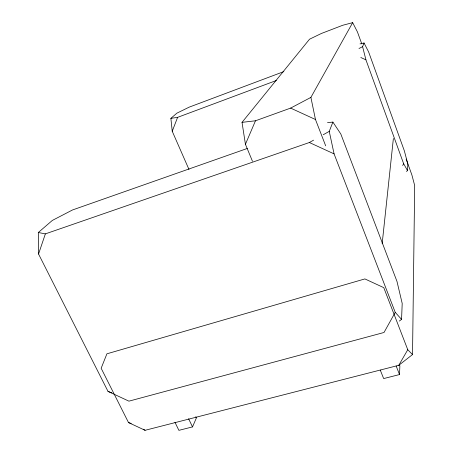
<?xml version="1.0" encoding="UTF-8"?>
<svg xmlns="http://www.w3.org/2000/svg" width="453" height="453" viewBox="0 0 453 453"><rect width="100%" height="100%" fill="white"/><g stroke="black" fill="none" stroke-linecap="round" stroke-linejoin="round"><path stroke-width="0.68" d="M412.53 354.557L407.762 349.722L383.765 287.644L364.892 278.923L106.908 353.816L101.149 368.255L128.516 422.575L145.073 430.305L398.77 365.305L412.53 354.557L414.682 185.526L411.89 174.96L406.143 159.06M399.297 321.081L401.562 319.388L402.202 303.448L396.981 281.426L340.815 133.997L332.904 122.095L327.513 122.627M406.386 171.398L407.558 170.656L407.825 164.02L404.365 150.889L368.612 51.914L364.048 42.984L360.039 43.89M380.271 370.09L383.657 378.572L399.523 374.557L399.869 365.882L399.365 364.591M382.168 243.595L393.38 138.476M332.904 122.095L329.252 131.37L334.082 153.884L395.231 312.338L384.008 332.485L128.924 401.16L108.018 391.409L38.556 254.025L45.362 233.884L309.371 142.519L313.584 140.153M188.986 169.467L172.231 131.251L177.604 117.355L276.336 80.504M407.558 170.656L403.64 163.703L365.928 59.841L362.598 46.67L364.048 42.984M252.463 161.234L245.424 144.281L255.481 120.787L290.616 108.097L310.894 97.401L352.672 22.65L357.462 31.993L361.783 43.907M174.96 422.27L178.884 430.35L192.514 426.902L196.387 417.955L195.787 416.692M402.7 165.521L403.64 163.703M398.77 365.305L407.762 349.722M245.424 144.281L242.027 122.355L309.535 39.207L321.454 33.448L342.751 25.266L352.672 22.65M38.556 254.025L38.318 232.508L52.322 220.441L72.503 209.971L247.338 148.448M172.231 131.251L170.877 118.346L176.891 113.165L189.207 107.135L283.861 71.591M323.227 134.751L329.252 131.37M358.986 48.511L362.598 46.67M170.877 118.346L177.604 117.355M242.027 122.355L255.481 120.787M38.318 232.508L45.362 233.884M128.516 422.575L131.206 423.442M108.018 391.409L111.908 392.842M360.803 57.491L365.928 59.841M290.616 108.097L315.469 119.507L325.684 145.849M309.371 142.519L334.082 153.884M143.425 429.223L145.073 430.305M395.231 312.338L401.562 319.388M188.612 418.77L192.514 426.902M396.165 366.018L399.523 374.557M310.894 97.401L315.469 119.507"/></g></svg>
